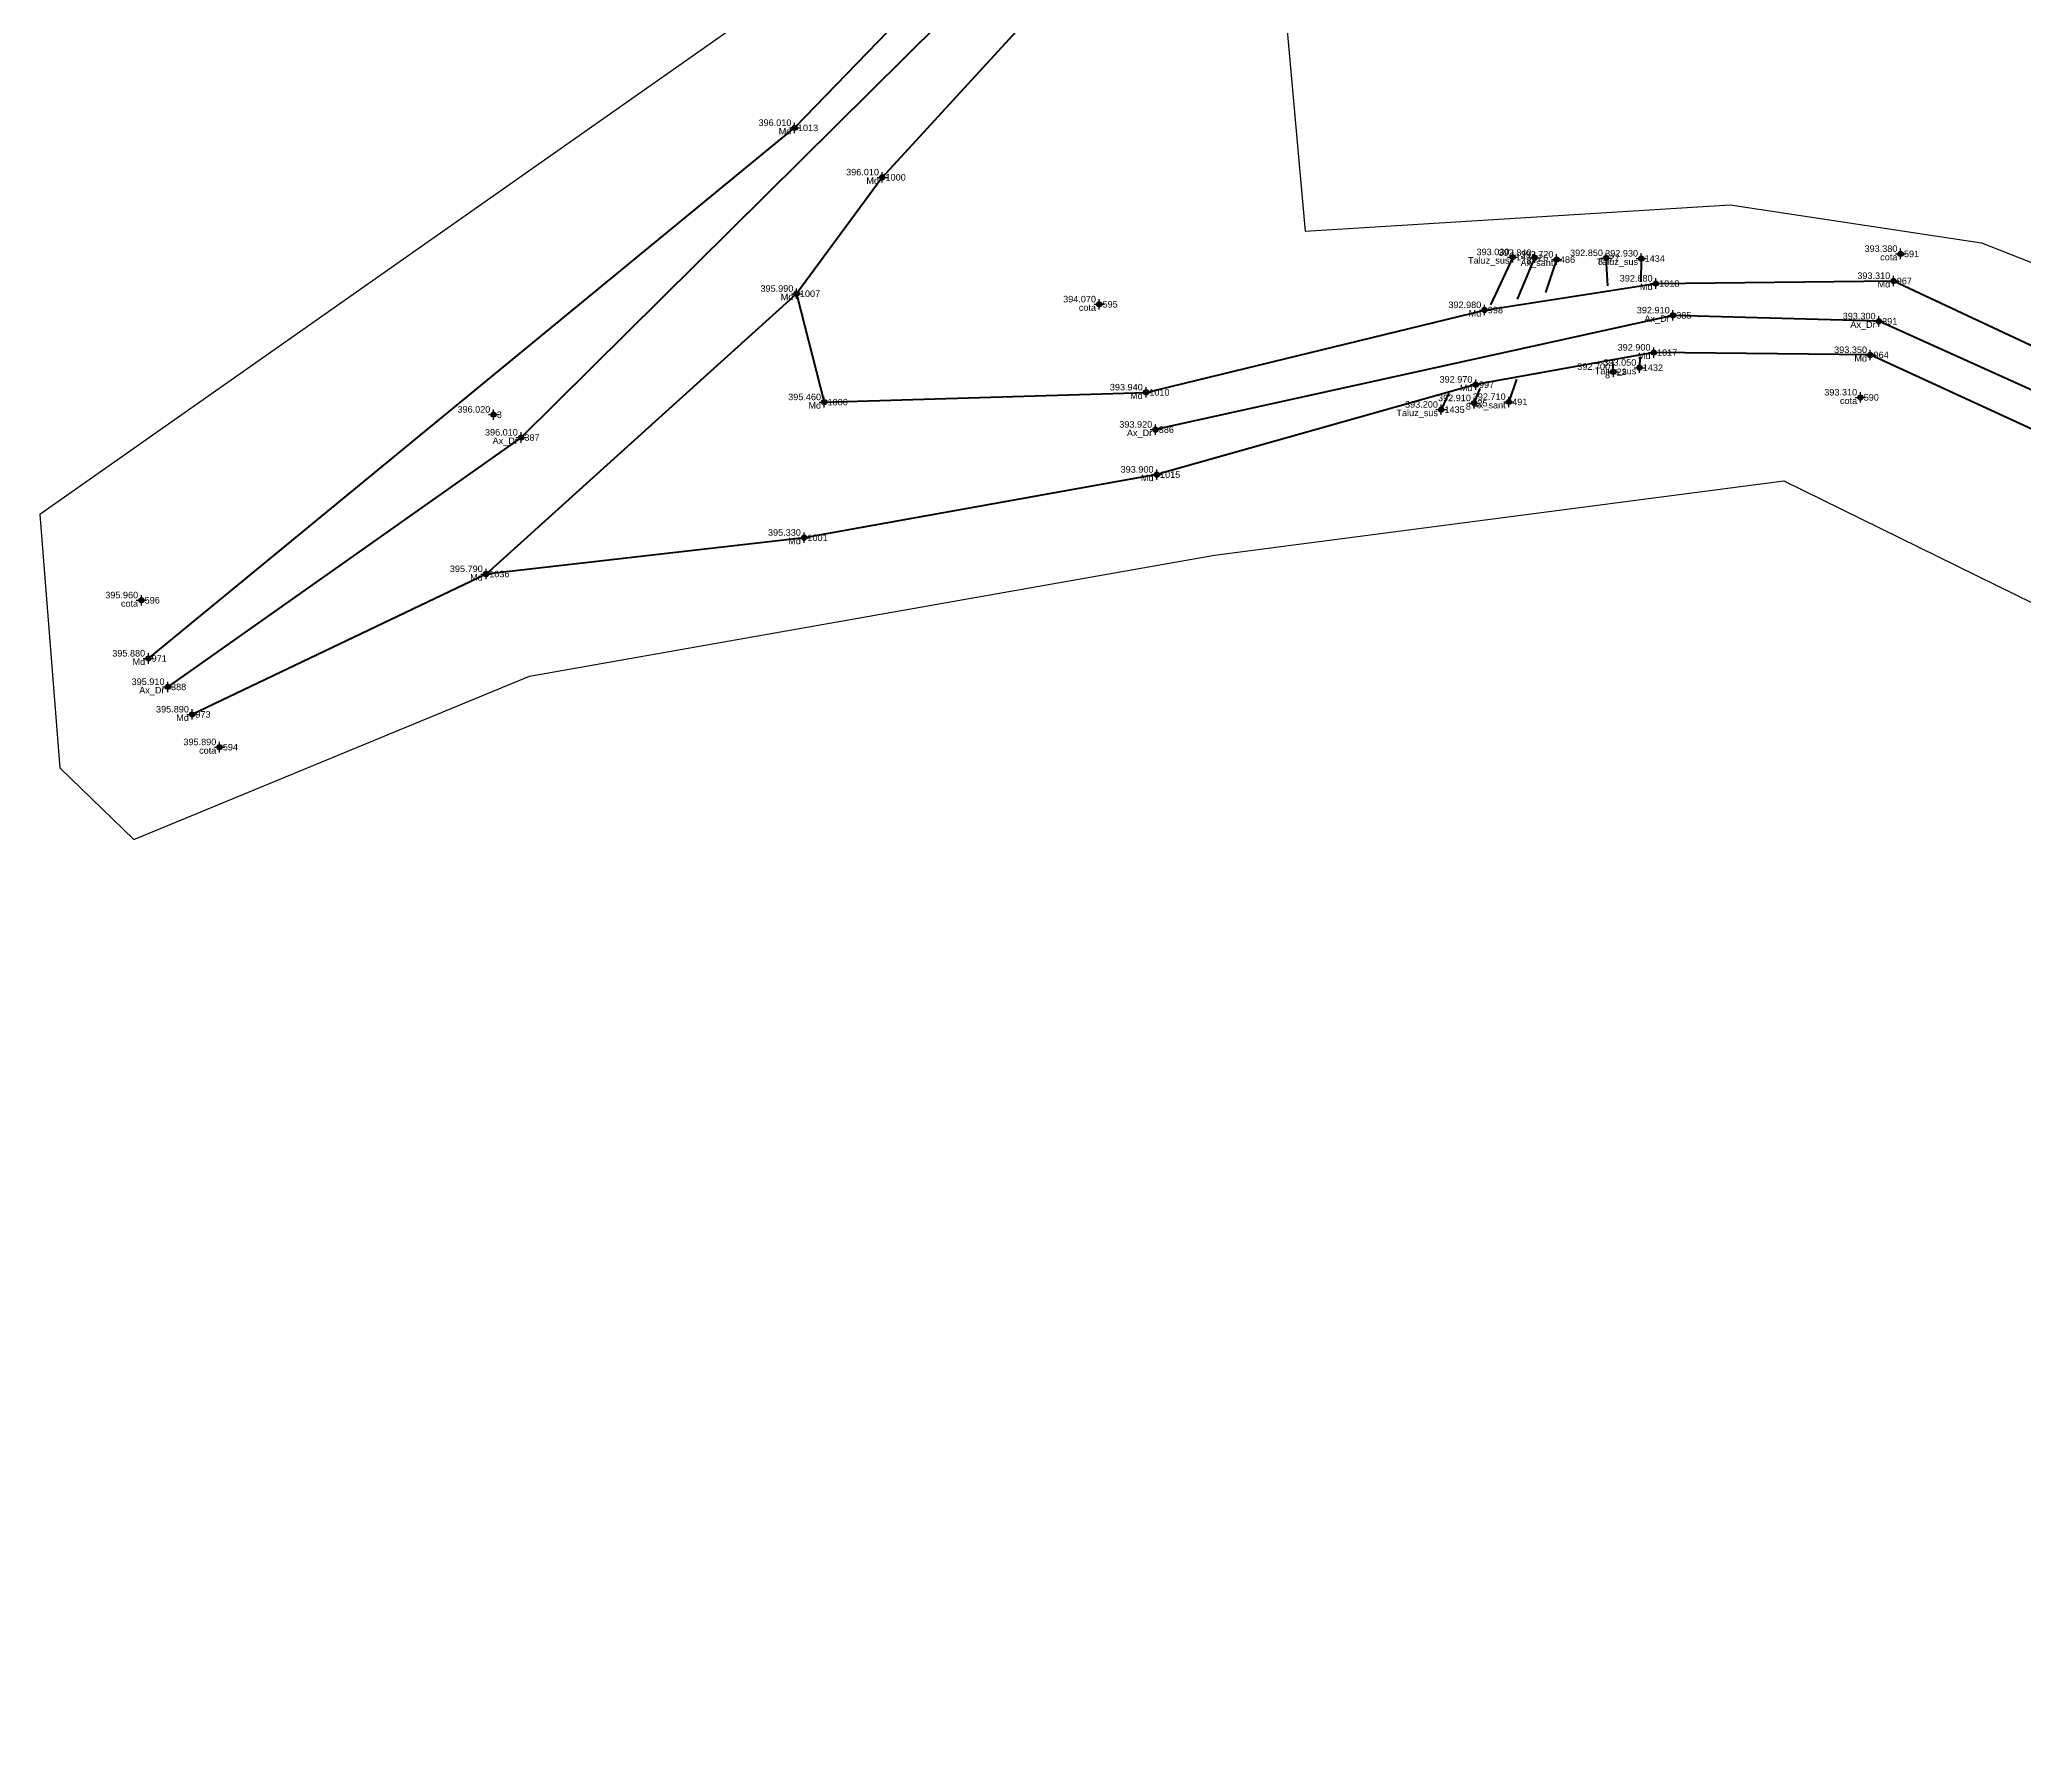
# Model space of a CAD drawing. Extents: x 396921 to 401273, y 555385 to 556691.
# Drawn here: x 400778.7 to 400854.8, y 555385 to 555450.7 of the extents above; entities that cross this region are included whole.
import ezdxf
from ezdxf.enums import TextEntityAlignment as Align

# ---------------------------------------------------------------- set-up
doc = ezdxf.new("R2010")
doc.units = 0
doc.header["$PDMODE"] = 34
doc.header["$PDSIZE"] = 0.2
for name, color, linetype in [('Boundary', 30, 'Continuous'), ('TOPO_CERC', 1, 'Continuous'), ('TOPO_CODE', 7, 'Continuous'), ('TOPO_ELEVATION', 7, 'Continuous'), ('TOPO_POINT_ID', 7, 'Continuous'), ('TOPO_POINTS', 7, 'Continuous'), ('TOPO_SYMBOL', 1, 'Continuous')]:
    doc.layers.add(name, color=color, linetype=linetype)
doc.layers.add('RO-LINES-LIN', color=7, linetype='Continuous', lineweight=25)
doc.styles.get("Standard").update_dxf_attribs({"font": 'arial.ttf'})

# ---------------------------------------------------------------- blocks, each defined once
blk = doc.blocks.new('PUNCTOPO')
at = {"layer": 'TOPO_CERC'}
blk.add_circle((0, 0), 0.25, dxfattribs=at)
at = {"layer": 'TOPO_SYMBOL'}
blk.add_point((0, 0), dxfattribs=at)

msp = doc.modelspace()

# ---------------------------------------------------------------- linework, layer by layer
at = {"layer": 'Boundary'}
for points in [[(400914.139, 555918.105), (400906.84, 555905.254), (400912.723, 555893.057), (400924.923, 555886.414), (400948.808, 555861.635), (400966.696, 555839.61), (400988.509, 555807.328), (400999.853, 555778.651), (401007.816, 555755.408), (401009.294, 555747.397), (400987.444, 555710.636), (400981.654, 555699.793), (400974.272, 555671.989), (400967.31, 555636.754), (400954.879, 555594.443), (400950.6, 555586.957), (400923.284, 555564.028), (400916.223, 555556.649), (400872.547, 555519.805), (400845.339, 555491.107), (400810.831, 555455.028), (400778.653, 555432.442), (400779.421, 555422.723), (400782.27, 555419.966)], [(400782.27, 555419.966), (400797.443, 555426.234), (400823.731, 555430.88), (400845.583, 555433.73), (400857.374, 555427.942), (400863.163, 555414.672), (400862.601, 555402.472), (400857.601, 555398.287), (400866.931, 555384.958), (400885.38, 555397.162), (400895.546, 555393.538), (400925.352, 555411.951), (401008.877, 555457.734), (401046.565, 555480.639), (401055.061, 555475.118), (401072.195, 555493.804), (401097.17, 555507.715), (401176.75, 555538.999), (401183.742, 555563.846), (401200.309, 555592.866), (401215.918, 555634.989), (401234.326, 555668.538)], [(400983.029, 555647.346), (400975.315, 555609.942), (400972.818, 555598.913), (400975.524, 555592.463), (400974.439, 555589.628), (400968.97, 555586.39), (400953.19, 555566.429), (400923.644, 555541), (400872.811, 555495.822), (400859.992, 555484.048), (400826.486, 555451.431), (400827.212, 555443.302), (400843.528, 555444.315), (400853.168, 555442.859), (400861.853, 555439.447), (400871.434, 555429.587), (400878.335, 555419.27), (400880.66, 555408.189)]]:
    msp.add_lwpolyline(points, dxfattribs=at)
at = {"layer": 'RO-LINES-LIN', "lineweight": 100}
for points in [[(400978.289, 555656.588, 394.58), (400966.796, 555609.71, 395.51), (400964.692, 555595.257, 395.47), (400957.735, 555586.429, 395.44), (400946.892, 555572.798, 395.46), (400920.978, 555549.768, 395.08), (400885.633, 555520.003, 394.86), (400861.465, 555497.44, 394.85), (400842.753, 555480.554, 394.96), (400825.279, 555463.278, 395.21), (400797.127, 555435.392, 396.01), (400783.568, 555425.826, 395.91)], [(400974.971, 555651.324, 394.71), (400972.799, 555640.454, 395.01), (400971.468, 555634.628, 395.19), (400968.953, 555623.619, 395.29), (400967.426, 555618.738, 395.42), (400964.389, 555610.481, 395.54), (400962.939, 555605.7, 395.44), (400961.908, 555595.082, 395.34), (400956.016, 555586.966, 395.5), (400945.518, 555574.359, 395.54), (400942.19, 555570.728, 395.49), (400933.355, 555562.677, 395.49), (400929.131, 555559.026, 395.33), (400919.277, 555551.586, 395.07), (400884.175, 555521.457, 394.83), (400860.256, 555499.032, 394.84), (400841.634, 555481.811, 395.02), (400824.286, 555464.475, 395.2), (400807.624, 555447.269, 396.01)], [(400826.136, 555461.882, 395.22), (400810.986, 555445.372, 396.01), (400807.7, 555440.908, 395.99), (400808.763, 555436.749, 395.46), (400821.108, 555437.124, 393.94), (400834.099, 555440.282, 392.98), (400840.673, 555441.299, 392.88), (400849.791, 555441.398, 393.31), (400859.682, 555436.771, 393.77), (400868.375, 555426.827, 394.47), (400872.652, 555410.151, 395.22), (400877.559, 555404.221, 395.63), (400882.825, 555404.311, 395.9), (400892.443, 555408.948, 396.62), (400894.834, 555410.269, 396.78), (400899.164, 555412.483, 396.9), (400907.414, 555417.192, 396.92), (400912.111, 555419.604, 396.84), (400916.66, 555422.097, 396.72), (400927.103, 555427.387, 396.59), (400932.344, 555430.103, 396.56), (400940.787, 555434.485, 396.41)], [(400782.825, 555426.916, 395.88), (400807.624, 555447.269, 396.01)], [(400835.179, 555442.311, 393.03), (400834.322, 555440.485, 393.083)], [(400835.363, 555440.699, 392.86), (400836.026, 555442.287, 392.84)], [(400836.866, 555442.219, 392.72), (400836.441, 555440.953, 392.718)], [(400838.833, 555441.214, 392.813), (400838.767, 555442.276, 392.85)], [(400840.115, 555442.258, 392.93), (400840.1, 555441.358, 392.956)], [(400807.7, 555440.908, 395.99), (400795.78, 555430.156, 395.79)], [(400871.032, 555409.706, 395.15), (400866.824, 555426.492, 394.44), (400859.292, 555435.319, 393.72), (400849.231, 555439.849, 393.3), (400841.329, 555440.078, 392.91), (400821.47, 555435.694, 393.92)], [(400864.509, 555394.659, 395.61), (400870.067, 555399.407, 395.42), (400869.452, 555409.836, 395.14), (400865.435, 555426.285, 394.46), (400858.77, 555434.025, 393.7), (400848.902, 555438.558, 393.35), (400840.592, 555438.651, 392.9), (400833.759, 555437.421, 392.97), (400821.52, 555433.969, 393.9), (400807.988, 555431.549, 395.33), (400795.78, 555430.156, 395.79), (400784.504, 555424.77, 395.89)], [(400839.041, 555437.912, 392.7), (400839.016, 555438.3, 392.713)], [(400840.053, 555438.473, 393.038), (400840.046, 555438.07, 393.05)], [(400835.325, 555437.627, 392.712), (400835.034, 555436.758, 392.71)], [(400832.729, 555437.089, 393.182), (400832.435, 555436.462, 393.2)], [(400833.7, 555436.71, 392.91), (400833.932, 555437.267, 392.903)]]:
    msp.add_polyline3d(points, dxfattribs=at)

# ---------------------------------------------------------------- block references
at = {"layer": 'TOPO_POINTS'}
ref = msp.add_blockref('PUNCTOPO', (400807.624, 555447.269, 396.01), dxfattribs=dict(at, xscale=0.25, yscale=0.25, zscale=0.25))
ref.add_attrib('POINT', '1013', dxfattribs={"layer": 'TOPO_POINT_ID', "height": 0.25}).set_placement((400807.749, 555447.269, 396.01), align=Align.MIDDLE_LEFT)
ref.add_attrib('ELEVATION', '396.010', dxfattribs={"layer": 'TOPO_ELEVATION', "height": 0.25}).set_placement((400807.499, 555447.269, 396.01), align=Align.BOTTOM_RIGHT)
ref.add_attrib('CODE', 'Md', dxfattribs={"layer": 'TOPO_CODE', "height": 0.25}).set_placement((400807.499, 555447.269, 396.01), align=Align.TOP_RIGHT)
ref = msp.add_blockref('PUNCTOPO', (400810.986, 555445.372, 396.01), dxfattribs=dict(at, xscale=0.25, yscale=0.25, zscale=0.25))
ref.add_attrib('POINT', '1000', dxfattribs={"layer": 'TOPO_POINT_ID', "height": 0.25}).set_placement((400811.111, 555445.372, 396.01), align=Align.MIDDLE_LEFT)
ref.add_attrib('ELEVATION', '396.010', dxfattribs={"layer": 'TOPO_ELEVATION', "height": 0.25}).set_placement((400810.861, 555445.372, 396.01), align=Align.BOTTOM_RIGHT)
ref.add_attrib('CODE', 'Md', dxfattribs={"layer": 'TOPO_CODE', "height": 0.25}).set_placement((400810.861, 555445.372, 396.01), align=Align.TOP_RIGHT)
ref = msp.add_blockref('PUNCTOPO', (400850.067, 555442.436, 393.38), dxfattribs=dict(at, xscale=0.25, yscale=0.25, zscale=0.25))
ref.add_attrib('POINT', '591', dxfattribs={"layer": 'TOPO_POINT_ID', "height": 0.25}).set_placement((400850.192, 555442.436, 393.38), align=Align.MIDDLE_LEFT)
ref.add_attrib('ELEVATION', '393.380', dxfattribs={"layer": 'TOPO_ELEVATION', "height": 0.25}).set_placement((400849.942, 555442.436, 393.38), align=Align.BOTTOM_RIGHT)
ref.add_attrib('CODE', 'cota', dxfattribs={"layer": 'TOPO_CODE', "height": 0.25}).set_placement((400849.942, 555442.436, 393.38), align=Align.TOP_RIGHT)
ref = msp.add_blockref('PUNCTOPO', (400835.179, 555442.311, 393.03), dxfattribs=dict(at, xscale=0.25, yscale=0.25, zscale=0.25))
ref.add_attrib('POINT', '1436', dxfattribs={"layer": 'TOPO_POINT_ID', "height": 0.25}).set_placement((400835.304, 555442.311, 393.03), align=Align.MIDDLE_LEFT)
ref.add_attrib('ELEVATION', '393.030', dxfattribs={"layer": 'TOPO_ELEVATION', "height": 0.25}).set_placement((400835.054, 555442.311, 393.03), align=Align.BOTTOM_RIGHT)
ref.add_attrib('CODE', 'Taluz_sus', dxfattribs={"layer": 'TOPO_CODE', "height": 0.25}).set_placement((400835.054, 555442.311, 393.03), align=Align.TOP_RIGHT)
ref = msp.add_blockref('PUNCTOPO', (400836.026, 555442.287, 392.84), dxfattribs=dict(at, xscale=0.25, yscale=0.25, zscale=0.25))
ref.add_attrib('POINT', '26', dxfattribs={"layer": 'TOPO_POINT_ID', "height": 0.25}).set_placement((400836.151, 555442.287, 392.84), align=Align.MIDDLE_LEFT)
ref.add_attrib('ELEVATION', '392.840', dxfattribs={"layer": 'TOPO_ELEVATION', "height": 0.25}).set_placement((400835.901, 555442.287, 392.84), align=Align.BOTTOM_RIGHT)
ref.add_attrib('CODE', '8', dxfattribs={"layer": 'TOPO_CODE', "height": 0.25}).set_placement((400835.901, 555442.287, 392.84), align=Align.TOP_RIGHT)
ref = msp.add_blockref('PUNCTOPO', (400836.866, 555442.219, 392.72), dxfattribs=dict(at, xscale=0.25, yscale=0.25, zscale=0.25))
ref.add_attrib('POINT', '486', dxfattribs={"layer": 'TOPO_POINT_ID', "height": 0.25}).set_placement((400836.991, 555442.219, 392.72), align=Align.MIDDLE_LEFT)
ref.add_attrib('ELEVATION', '392.720', dxfattribs={"layer": 'TOPO_ELEVATION', "height": 0.25}).set_placement((400836.741, 555442.219, 392.72), align=Align.BOTTOM_RIGHT)
ref.add_attrib('CODE', 'Ax_sant', dxfattribs={"layer": 'TOPO_CODE', "height": 0.25}).set_placement((400836.741, 555442.219, 392.72), align=Align.TOP_RIGHT)
ref = msp.add_blockref('PUNCTOPO', (400838.767, 555442.276, 392.85), dxfattribs=dict(at, xscale=0.25, yscale=0.25, zscale=0.25))
ref.add_attrib('POINT', '27', dxfattribs={"layer": 'TOPO_POINT_ID', "height": 0.25}).set_placement((400838.892, 555442.276, 392.85), align=Align.MIDDLE_LEFT)
ref.add_attrib('ELEVATION', '392.850', dxfattribs={"layer": 'TOPO_ELEVATION', "height": 0.25}).set_placement((400838.642, 555442.276, 392.85), align=Align.BOTTOM_RIGHT)
ref.add_attrib('CODE', '8', dxfattribs={"layer": 'TOPO_CODE', "height": 0.25}).set_placement((400838.642, 555442.276, 392.85), align=Align.TOP_RIGHT)
ref = msp.add_blockref('PUNCTOPO', (400840.115, 555442.258, 392.93), dxfattribs=dict(at, xscale=0.25, yscale=0.25, zscale=0.25))
ref.add_attrib('POINT', '1434', dxfattribs={"layer": 'TOPO_POINT_ID', "height": 0.25}).set_placement((400840.24, 555442.258, 392.93), align=Align.MIDDLE_LEFT)
ref.add_attrib('ELEVATION', '392.930', dxfattribs={"layer": 'TOPO_ELEVATION', "height": 0.25}).set_placement((400839.99, 555442.258, 392.93), align=Align.BOTTOM_RIGHT)
ref.add_attrib('CODE', 'Taluz_sus', dxfattribs={"layer": 'TOPO_CODE', "height": 0.25}).set_placement((400839.99, 555442.258, 392.93), align=Align.TOP_RIGHT)
ref = msp.add_blockref('PUNCTOPO', (400807.7, 555440.908, 395.99), dxfattribs=dict(at, xscale=0.25, yscale=0.25, zscale=0.25))
ref.add_attrib('POINT', '1007', dxfattribs={"layer": 'TOPO_POINT_ID', "height": 0.25}).set_placement((400807.825, 555440.908, 395.99), align=Align.MIDDLE_LEFT)
ref.add_attrib('ELEVATION', '395.990', dxfattribs={"layer": 'TOPO_ELEVATION', "height": 0.25}).set_placement((400807.575, 555440.908, 395.99), align=Align.BOTTOM_RIGHT)
ref.add_attrib('CODE', 'Md', dxfattribs={"layer": 'TOPO_CODE', "height": 0.25}).set_placement((400807.575, 555440.908, 395.99), align=Align.TOP_RIGHT)
ref = msp.add_blockref('PUNCTOPO', (400840.673, 555441.299, 392.88), dxfattribs=dict(at, xscale=0.25, yscale=0.25, zscale=0.25))
ref.add_attrib('POINT', '1018', dxfattribs={"layer": 'TOPO_POINT_ID', "height": 0.25}).set_placement((400840.798, 555441.299, 392.88), align=Align.MIDDLE_LEFT)
ref.add_attrib('ELEVATION', '392.880', dxfattribs={"layer": 'TOPO_ELEVATION', "height": 0.25}).set_placement((400840.548, 555441.299, 392.88), align=Align.BOTTOM_RIGHT)
ref.add_attrib('CODE', 'Md', dxfattribs={"layer": 'TOPO_CODE', "height": 0.25}).set_placement((400840.548, 555441.299, 392.88), align=Align.TOP_RIGHT)
ref = msp.add_blockref('PUNCTOPO', (400849.791, 555441.398, 393.31), dxfattribs=dict(at, xscale=0.25, yscale=0.25, zscale=0.25))
ref.add_attrib('POINT', '967', dxfattribs={"layer": 'TOPO_POINT_ID', "height": 0.25}).set_placement((400849.916, 555441.398, 393.31), align=Align.MIDDLE_LEFT)
ref.add_attrib('ELEVATION', '393.310', dxfattribs={"layer": 'TOPO_ELEVATION', "height": 0.25}).set_placement((400849.666, 555441.398, 393.31), align=Align.BOTTOM_RIGHT)
ref.add_attrib('CODE', 'Md', dxfattribs={"layer": 'TOPO_CODE', "height": 0.25}).set_placement((400849.666, 555441.398, 393.31), align=Align.TOP_RIGHT)
ref = msp.add_blockref('PUNCTOPO', (400819.314, 555440.501, 394.07), dxfattribs=dict(at, xscale=0.25, yscale=0.25, zscale=0.25))
ref.add_attrib('POINT', '595', dxfattribs={"layer": 'TOPO_POINT_ID', "height": 0.25}).set_placement((400819.439, 555440.501, 394.07), align=Align.MIDDLE_LEFT)
ref.add_attrib('ELEVATION', '394.070', dxfattribs={"layer": 'TOPO_ELEVATION', "height": 0.25}).set_placement((400819.189, 555440.501, 394.07), align=Align.BOTTOM_RIGHT)
ref.add_attrib('CODE', 'cota', dxfattribs={"layer": 'TOPO_CODE', "height": 0.25}).set_placement((400819.189, 555440.501, 394.07), align=Align.TOP_RIGHT)
ref = msp.add_blockref('PUNCTOPO', (400834.099, 555440.282, 392.98), dxfattribs=dict(at, xscale=0.25, yscale=0.25, zscale=0.25))
ref.add_attrib('POINT', '998', dxfattribs={"layer": 'TOPO_POINT_ID', "height": 0.25}).set_placement((400834.224, 555440.282, 392.98), align=Align.MIDDLE_LEFT)
ref.add_attrib('ELEVATION', '392.980', dxfattribs={"layer": 'TOPO_ELEVATION', "height": 0.25}).set_placement((400833.974, 555440.282, 392.98), align=Align.BOTTOM_RIGHT)
ref.add_attrib('CODE', 'Md', dxfattribs={"layer": 'TOPO_CODE', "height": 0.25}).set_placement((400833.974, 555440.282, 392.98), align=Align.TOP_RIGHT)
ref = msp.add_blockref('PUNCTOPO', (400841.329, 555440.078, 392.91), dxfattribs=dict(at, xscale=0.25, yscale=0.25, zscale=0.25))
ref.add_attrib('POINT', '385', dxfattribs={"layer": 'TOPO_POINT_ID', "height": 0.25}).set_placement((400841.454, 555440.078, 392.91), align=Align.MIDDLE_LEFT)
ref.add_attrib('ELEVATION', '392.910', dxfattribs={"layer": 'TOPO_ELEVATION', "height": 0.25}).set_placement((400841.204, 555440.078, 392.91), align=Align.BOTTOM_RIGHT)
ref.add_attrib('CODE', 'Ax_Dr', dxfattribs={"layer": 'TOPO_CODE', "height": 0.25}).set_placement((400841.204, 555440.078, 392.91), align=Align.TOP_RIGHT)
ref = msp.add_blockref('PUNCTOPO', (400849.231, 555439.849, 393.3), dxfattribs=dict(at, xscale=0.25, yscale=0.25, zscale=0.25))
ref.add_attrib('POINT', '391', dxfattribs={"layer": 'TOPO_POINT_ID', "height": 0.25}).set_placement((400849.356, 555439.849, 393.3), align=Align.MIDDLE_LEFT)
ref.add_attrib('ELEVATION', '393.300', dxfattribs={"layer": 'TOPO_ELEVATION', "height": 0.25}).set_placement((400849.106, 555439.849, 393.3), align=Align.BOTTOM_RIGHT)
ref.add_attrib('CODE', 'Ax_Dr', dxfattribs={"layer": 'TOPO_CODE', "height": 0.25}).set_placement((400849.106, 555439.849, 393.3), align=Align.TOP_RIGHT)
ref = msp.add_blockref('PUNCTOPO', (400840.592, 555438.651, 392.9), dxfattribs=dict(at, xscale=0.25, yscale=0.25, zscale=0.25))
ref.add_attrib('POINT', '1017', dxfattribs={"layer": 'TOPO_POINT_ID', "height": 0.25}).set_placement((400840.717, 555438.651, 392.9), align=Align.MIDDLE_LEFT)
ref.add_attrib('ELEVATION', '392.900', dxfattribs={"layer": 'TOPO_ELEVATION', "height": 0.25}).set_placement((400840.467, 555438.651, 392.9), align=Align.BOTTOM_RIGHT)
ref.add_attrib('CODE', 'Md', dxfattribs={"layer": 'TOPO_CODE', "height": 0.25}).set_placement((400840.467, 555438.651, 392.9), align=Align.TOP_RIGHT)
ref = msp.add_blockref('PUNCTOPO', (400839.041, 555437.912, 392.7), dxfattribs=dict(at, xscale=0.25, yscale=0.25, zscale=0.25))
ref.add_attrib('POINT', '22', dxfattribs={"layer": 'TOPO_POINT_ID', "height": 0.25}).set_placement((400839.166, 555437.912, 392.7), align=Align.MIDDLE_LEFT)
ref.add_attrib('ELEVATION', '392.700', dxfattribs={"layer": 'TOPO_ELEVATION', "height": 0.25}).set_placement((400838.916, 555437.912, 392.7), align=Align.BOTTOM_RIGHT)
ref.add_attrib('CODE', '8', dxfattribs={"layer": 'TOPO_CODE', "height": 0.25}).set_placement((400838.916, 555437.912, 392.7), align=Align.TOP_RIGHT)
ref = msp.add_blockref('PUNCTOPO', (400840.046, 555438.07, 393.05), dxfattribs=dict(at, xscale=0.25, yscale=0.25, zscale=0.25))
ref.add_attrib('POINT', '1432', dxfattribs={"layer": 'TOPO_POINT_ID', "height": 0.25}).set_placement((400840.171, 555438.07, 393.05), align=Align.MIDDLE_LEFT)
ref.add_attrib('ELEVATION', '393.050', dxfattribs={"layer": 'TOPO_ELEVATION', "height": 0.25}).set_placement((400839.921, 555438.07, 393.05), align=Align.BOTTOM_RIGHT)
ref.add_attrib('CODE', 'Taluz_sus', dxfattribs={"layer": 'TOPO_CODE', "height": 0.25}).set_placement((400839.921, 555438.07, 393.05), align=Align.TOP_RIGHT)
ref = msp.add_blockref('PUNCTOPO', (400848.902, 555438.558, 393.35), dxfattribs=dict(at, xscale=0.25, yscale=0.25, zscale=0.25))
ref.add_attrib('POINT', '964', dxfattribs={"layer": 'TOPO_POINT_ID', "height": 0.25}).set_placement((400849.027, 555438.558, 393.35), align=Align.MIDDLE_LEFT)
ref.add_attrib('ELEVATION', '393.350', dxfattribs={"layer": 'TOPO_ELEVATION', "height": 0.25}).set_placement((400848.777, 555438.558, 393.35), align=Align.BOTTOM_RIGHT)
ref.add_attrib('CODE', 'Md', dxfattribs={"layer": 'TOPO_CODE', "height": 0.25}).set_placement((400848.777, 555438.558, 393.35), align=Align.TOP_RIGHT)
ref = msp.add_blockref('PUNCTOPO', (400821.108, 555437.124, 393.94), dxfattribs=dict(at, xscale=0.25, yscale=0.25, zscale=0.25))
ref.add_attrib('POINT', '1010', dxfattribs={"layer": 'TOPO_POINT_ID', "height": 0.25}).set_placement((400821.233, 555437.124, 393.94), align=Align.MIDDLE_LEFT)
ref.add_attrib('ELEVATION', '393.940', dxfattribs={"layer": 'TOPO_ELEVATION', "height": 0.25}).set_placement((400820.983, 555437.124, 393.94), align=Align.BOTTOM_RIGHT)
ref.add_attrib('CODE', 'Md', dxfattribs={"layer": 'TOPO_CODE', "height": 0.25}).set_placement((400820.983, 555437.124, 393.94), align=Align.TOP_RIGHT)
ref = msp.add_blockref('PUNCTOPO', (400833.759, 555437.421, 392.97), dxfattribs=dict(at, xscale=0.25, yscale=0.25, zscale=0.25))
ref.add_attrib('POINT', '997', dxfattribs={"layer": 'TOPO_POINT_ID', "height": 0.25}).set_placement((400833.884, 555437.421, 392.97), align=Align.MIDDLE_LEFT)
ref.add_attrib('ELEVATION', '392.970', dxfattribs={"layer": 'TOPO_ELEVATION', "height": 0.25}).set_placement((400833.634, 555437.421, 392.97), align=Align.BOTTOM_RIGHT)
ref.add_attrib('CODE', 'Md', dxfattribs={"layer": 'TOPO_CODE', "height": 0.25}).set_placement((400833.634, 555437.421, 392.97), align=Align.TOP_RIGHT)
ref = msp.add_blockref('PUNCTOPO', (400808.763, 555436.749, 395.46), dxfattribs=dict(at, xscale=0.25, yscale=0.25, zscale=0.25))
ref.add_attrib('POINT', '1006', dxfattribs={"layer": 'TOPO_POINT_ID', "height": 0.25}).set_placement((400808.888, 555436.749, 395.46), align=Align.MIDDLE_LEFT)
ref.add_attrib('ELEVATION', '395.460', dxfattribs={"layer": 'TOPO_ELEVATION', "height": 0.25}).set_placement((400808.638, 555436.749, 395.46), align=Align.BOTTOM_RIGHT)
ref.add_attrib('CODE', 'Md', dxfattribs={"layer": 'TOPO_CODE', "height": 0.25}).set_placement((400808.638, 555436.749, 395.46), align=Align.TOP_RIGHT)
ref = msp.add_blockref('PUNCTOPO', (400832.435, 555436.462, 393.2), dxfattribs=dict(at, xscale=0.25, yscale=0.25, zscale=0.25))
ref.add_attrib('POINT', '1435', dxfattribs={"layer": 'TOPO_POINT_ID', "height": 0.25}).set_placement((400832.56, 555436.462, 393.2), align=Align.MIDDLE_LEFT)
ref.add_attrib('ELEVATION', '393.200', dxfattribs={"layer": 'TOPO_ELEVATION', "height": 0.25}).set_placement((400832.31, 555436.462, 393.2), align=Align.BOTTOM_RIGHT)
ref.add_attrib('CODE', 'Taluz_sus', dxfattribs={"layer": 'TOPO_CODE', "height": 0.25}).set_placement((400832.31, 555436.462, 393.2), align=Align.TOP_RIGHT)
ref = msp.add_blockref('PUNCTOPO', (400833.7, 555436.71, 392.91), dxfattribs=dict(at, xscale=0.25, yscale=0.25, zscale=0.25))
ref.add_attrib('POINT', '25', dxfattribs={"layer": 'TOPO_POINT_ID', "height": 0.25}).set_placement((400833.825, 555436.71, 392.91), align=Align.MIDDLE_LEFT)
ref.add_attrib('ELEVATION', '392.910', dxfattribs={"layer": 'TOPO_ELEVATION', "height": 0.25}).set_placement((400833.575, 555436.71, 392.91), align=Align.BOTTOM_RIGHT)
ref.add_attrib('CODE', '8', dxfattribs={"layer": 'TOPO_CODE', "height": 0.25}).set_placement((400833.575, 555436.71, 392.91), align=Align.TOP_RIGHT)
ref = msp.add_blockref('PUNCTOPO', (400835.034, 555436.758, 392.71), dxfattribs=dict(at, xscale=0.25, yscale=0.25, zscale=0.25))
ref.add_attrib('POINT', '491', dxfattribs={"layer": 'TOPO_POINT_ID', "height": 0.25}).set_placement((400835.159, 555436.758, 392.71), align=Align.MIDDLE_LEFT)
ref.add_attrib('ELEVATION', '392.710', dxfattribs={"layer": 'TOPO_ELEVATION', "height": 0.25}).set_placement((400834.909, 555436.758, 392.71), align=Align.BOTTOM_RIGHT)
ref.add_attrib('CODE', 'Ax_sant', dxfattribs={"layer": 'TOPO_CODE', "height": 0.25}).set_placement((400834.909, 555436.758, 392.71), align=Align.TOP_RIGHT)
ref = msp.add_blockref('PUNCTOPO', (400848.523, 555436.929, 393.31), dxfattribs=dict(at, xscale=0.25, yscale=0.25, zscale=0.25))
ref.add_attrib('POINT', '590', dxfattribs={"layer": 'TOPO_POINT_ID', "height": 0.25}).set_placement((400848.648, 555436.929, 393.31), align=Align.MIDDLE_LEFT)
ref.add_attrib('ELEVATION', '393.310', dxfattribs={"layer": 'TOPO_ELEVATION', "height": 0.25}).set_placement((400848.398, 555436.929, 393.31), align=Align.BOTTOM_RIGHT)
ref.add_attrib('CODE', 'cota', dxfattribs={"layer": 'TOPO_CODE', "height": 0.25}).set_placement((400848.398, 555436.929, 393.31), align=Align.TOP_RIGHT)
ref = msp.add_blockref('PUNCTOPO', (400796.071, 555436.271, 396.02), dxfattribs=dict(at, xscale=0.25, yscale=0.25, zscale=0.25))
ref.add_attrib('POINT', '3', dxfattribs={"layer": 'TOPO_POINT_ID', "height": 0.25}).set_placement((400796.196, 555436.271, 396.02), align=Align.MIDDLE_LEFT)
ref.add_attrib('ELEVATION', '396.020', dxfattribs={"layer": 'TOPO_ELEVATION', "height": 0.25}).set_placement((400795.946, 555436.271, 396.02), align=Align.BOTTOM_RIGHT)
ref = msp.add_blockref('PUNCTOPO', (400821.47, 555435.694, 393.92), dxfattribs=dict(at, xscale=0.25, yscale=0.25, zscale=0.25))
ref.add_attrib('POINT', '386', dxfattribs={"layer": 'TOPO_POINT_ID', "height": 0.25}).set_placement((400821.595, 555435.694, 393.92), align=Align.MIDDLE_LEFT)
ref.add_attrib('ELEVATION', '393.920', dxfattribs={"layer": 'TOPO_ELEVATION', "height": 0.25}).set_placement((400821.345, 555435.694, 393.92), align=Align.BOTTOM_RIGHT)
ref.add_attrib('CODE', 'Ax_Dr', dxfattribs={"layer": 'TOPO_CODE', "height": 0.25}).set_placement((400821.345, 555435.694, 393.92), align=Align.TOP_RIGHT)
ref = msp.add_blockref('PUNCTOPO', (400797.127, 555435.392, 396.01), dxfattribs=dict(at, xscale=0.25, yscale=0.25, zscale=0.25))
ref.add_attrib('POINT', '387', dxfattribs={"layer": 'TOPO_POINT_ID', "height": 0.25}).set_placement((400797.252, 555435.392, 396.01), align=Align.MIDDLE_LEFT)
ref.add_attrib('ELEVATION', '396.010', dxfattribs={"layer": 'TOPO_ELEVATION', "height": 0.25}).set_placement((400797.002, 555435.392, 396.01), align=Align.BOTTOM_RIGHT)
ref.add_attrib('CODE', 'Ax_Dr', dxfattribs={"layer": 'TOPO_CODE', "height": 0.25}).set_placement((400797.002, 555435.392, 396.01), align=Align.TOP_RIGHT)
ref = msp.add_blockref('PUNCTOPO', (400821.52, 555433.969, 393.9), dxfattribs=dict(at, xscale=0.25, yscale=0.25, zscale=0.25))
ref.add_attrib('POINT', '1015', dxfattribs={"layer": 'TOPO_POINT_ID', "height": 0.25}).set_placement((400821.645, 555433.969, 393.9), align=Align.MIDDLE_LEFT)
ref.add_attrib('ELEVATION', '393.900', dxfattribs={"layer": 'TOPO_ELEVATION', "height": 0.25}).set_placement((400821.395, 555433.969, 393.9), align=Align.BOTTOM_RIGHT)
ref.add_attrib('CODE', 'Md', dxfattribs={"layer": 'TOPO_CODE', "height": 0.25}).set_placement((400821.395, 555433.969, 393.9), align=Align.TOP_RIGHT)
ref = msp.add_blockref('PUNCTOPO', (400807.988, 555431.549, 395.33), dxfattribs=dict(at, xscale=0.25, yscale=0.25, zscale=0.25))
ref.add_attrib('POINT', '1001', dxfattribs={"layer": 'TOPO_POINT_ID', "height": 0.25}).set_placement((400808.113, 555431.549, 395.33), align=Align.MIDDLE_LEFT)
ref.add_attrib('ELEVATION', '395.330', dxfattribs={"layer": 'TOPO_ELEVATION', "height": 0.25}).set_placement((400807.863, 555431.549, 395.33), align=Align.BOTTOM_RIGHT)
ref.add_attrib('CODE', 'Md', dxfattribs={"layer": 'TOPO_CODE', "height": 0.25}).set_placement((400807.863, 555431.549, 395.33), align=Align.TOP_RIGHT)
ref = msp.add_blockref('PUNCTOPO', (400795.78, 555430.156, 395.79), dxfattribs=dict(at, xscale=0.25, yscale=0.25, zscale=0.25))
ref.add_attrib('POINT', '1036', dxfattribs={"layer": 'TOPO_POINT_ID', "height": 0.25}).set_placement((400795.905, 555430.156, 395.79), align=Align.MIDDLE_LEFT)
ref.add_attrib('ELEVATION', '395.790', dxfattribs={"layer": 'TOPO_ELEVATION', "height": 0.25}).set_placement((400795.655, 555430.156, 395.79), align=Align.BOTTOM_RIGHT)
ref.add_attrib('CODE', 'Md', dxfattribs={"layer": 'TOPO_CODE', "height": 0.25}).set_placement((400795.655, 555430.156, 395.79), align=Align.TOP_RIGHT)
ref = msp.add_blockref('PUNCTOPO', (400782.556, 555429.149, 395.96), dxfattribs=dict(at, xscale=0.25, yscale=0.25, zscale=0.25))
ref.add_attrib('POINT', '596', dxfattribs={"layer": 'TOPO_POINT_ID', "height": 0.25}).set_placement((400782.681, 555429.149, 395.96), align=Align.MIDDLE_LEFT)
ref.add_attrib('ELEVATION', '395.960', dxfattribs={"layer": 'TOPO_ELEVATION', "height": 0.25}).set_placement((400782.431, 555429.149, 395.96), align=Align.BOTTOM_RIGHT)
ref.add_attrib('CODE', 'cota', dxfattribs={"layer": 'TOPO_CODE', "height": 0.25}).set_placement((400782.431, 555429.149, 395.96), align=Align.TOP_RIGHT)
ref = msp.add_blockref('PUNCTOPO', (400782.825, 555426.916, 395.88), dxfattribs=dict(at, xscale=0.25, yscale=0.25, zscale=0.25))
ref.add_attrib('POINT', '971', dxfattribs={"layer": 'TOPO_POINT_ID', "height": 0.25}).set_placement((400782.95, 555426.916, 395.88), align=Align.MIDDLE_LEFT)
ref.add_attrib('ELEVATION', '395.880', dxfattribs={"layer": 'TOPO_ELEVATION', "height": 0.25}).set_placement((400782.7, 555426.916, 395.88), align=Align.BOTTOM_RIGHT)
ref.add_attrib('CODE', 'Md', dxfattribs={"layer": 'TOPO_CODE', "height": 0.25}).set_placement((400782.7, 555426.916, 395.88), align=Align.TOP_RIGHT)
ref = msp.add_blockref('PUNCTOPO', (400783.568, 555425.826, 395.91), dxfattribs=dict(at, xscale=0.25, yscale=0.25, zscale=0.25))
ref.add_attrib('POINT', '388', dxfattribs={"layer": 'TOPO_POINT_ID', "height": 0.25}).set_placement((400783.693, 555425.826, 395.91), align=Align.MIDDLE_LEFT)
ref.add_attrib('ELEVATION', '395.910', dxfattribs={"layer": 'TOPO_ELEVATION', "height": 0.25}).set_placement((400783.443, 555425.826, 395.91), align=Align.BOTTOM_RIGHT)
ref.add_attrib('CODE', 'Ax_Dr', dxfattribs={"layer": 'TOPO_CODE', "height": 0.25}).set_placement((400783.443, 555425.826, 395.91), align=Align.TOP_RIGHT)
ref = msp.add_blockref('PUNCTOPO', (400784.504, 555424.77, 395.89), dxfattribs=dict(at, xscale=0.25, yscale=0.25, zscale=0.25))
ref.add_attrib('POINT', '973', dxfattribs={"layer": 'TOPO_POINT_ID', "height": 0.25}).set_placement((400784.629, 555424.77, 395.89), align=Align.MIDDLE_LEFT)
ref.add_attrib('ELEVATION', '395.890', dxfattribs={"layer": 'TOPO_ELEVATION', "height": 0.25}).set_placement((400784.379, 555424.77, 395.89), align=Align.BOTTOM_RIGHT)
ref.add_attrib('CODE', 'Md', dxfattribs={"layer": 'TOPO_CODE', "height": 0.25}).set_placement((400784.379, 555424.77, 395.89), align=Align.TOP_RIGHT)
ref = msp.add_blockref('PUNCTOPO', (400785.555, 555423.514, 395.89), dxfattribs=dict(at, xscale=0.25, yscale=0.25, zscale=0.25))
ref.add_attrib('POINT', '594', dxfattribs={"layer": 'TOPO_POINT_ID', "height": 0.25}).set_placement((400785.68, 555423.514, 395.89), align=Align.MIDDLE_LEFT)
ref.add_attrib('ELEVATION', '395.890', dxfattribs={"layer": 'TOPO_ELEVATION', "height": 0.25}).set_placement((400785.43, 555423.514, 395.89), align=Align.BOTTOM_RIGHT)
ref.add_attrib('CODE', 'cota', dxfattribs={"layer": 'TOPO_CODE', "height": 0.25}).set_placement((400785.43, 555423.514, 395.89), align=Align.TOP_RIGHT)

doc.saveas('drawing.dxf')
